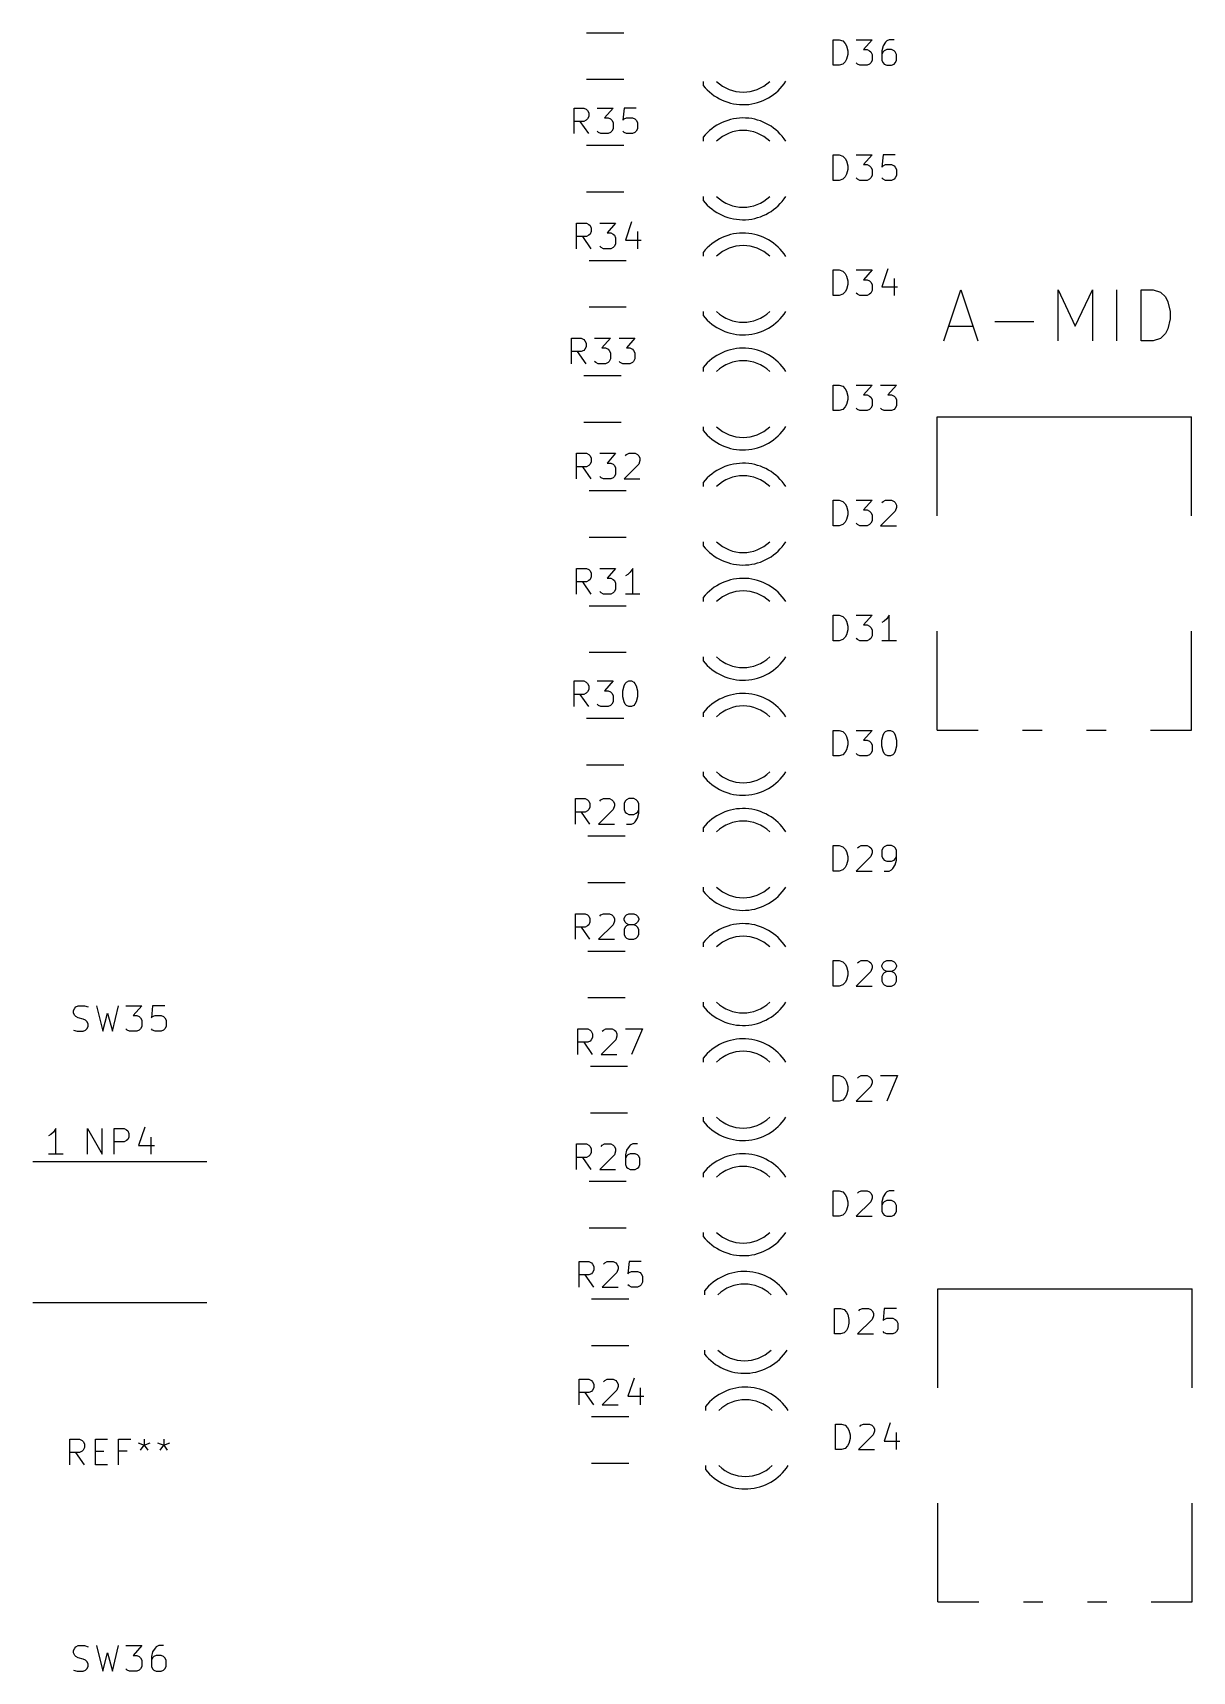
# Model space of a CAD drawing. Extents: x 119 to 479, y -311 to -46.
# Drawn here: x 208.6 to 253.9, y -179.2 to -115.2 of the extents above; entities that cross this region are included whole.
import ezdxf

# ---------------------------------------------------------------- set-up
doc = ezdxf.new("R2010")
doc.units = 0
doc.layers.add('BLACK', color=7, linetype='CONTINUOUS')

msp = doc.modelspace()

# ---------------------------------------------------------------- linework, layer by layer
at = {"layer": 'BLACK', "linetype": 'CONTINUOUS'}
for p, q in [((230.273, -115.19), (231.727, -115.19)), ((239.911, -116.462), (239.911, -115.462)), ((239.911, -115.462), (240.149, -115.462)), ((240.149, -115.462), (240.292, -115.51)), ((240.292, -115.51), (240.387, -115.605)), ((240.387, -115.605), (240.435, -115.7)), ((240.435, -115.7), (240.482, -115.891)), ((240.482, -115.891), (240.482, -116.034)), ((240.815, -115.462), (241.435, -115.462)), ((241.435, -115.462), (241.101, -115.843)), ((241.101, -115.843), (241.244, -115.843)), ((241.244, -115.843), (241.339, -115.891)), ((241.339, -115.891), (241.387, -115.939)), ((241.387, -115.939), (241.435, -116.034)), ((241.863, -115.7), (241.815, -115.891)), ((241.815, -115.891), (241.815, -116.272)), ((241.863, -115.939), (241.815, -116.034)), ((241.958, -115.558), (241.863, -115.7)), ((241.911, -115.891), (241.863, -115.939)), ((242.006, -115.843), (241.911, -115.891)), ((242.006, -115.51), (241.958, -115.558)), ((242.101, -115.462), (242.006, -115.51)), ((242.196, -115.843), (242.006, -115.843)), ((242.292, -115.462), (242.101, -115.462)), ((242.292, -115.891), (242.196, -115.843)), ((242.339, -115.939), (242.292, -115.891)), ((242.387, -116.034), (242.339, -115.939)), ((240.149, -116.462), (239.911, -116.462)), ((240.292, -116.415), (240.149, -116.462)), ((240.387, -116.32), (240.292, -116.415)), ((240.435, -116.224), (240.387, -116.32)), ((240.482, -116.034), (240.435, -116.224)), ((240.863, -116.415), (240.815, -116.367)), ((240.958, -116.462), (240.863, -116.415)), ((241.244, -116.462), (240.958, -116.462)), ((241.339, -116.415), (241.244, -116.462)), ((241.387, -116.367), (241.339, -116.415)), ((241.435, -116.272), (241.387, -116.367)), ((241.435, -116.034), (241.435, -116.272)), ((241.815, -116.272), (241.863, -116.367)), ((241.863, -116.367), (241.911, -116.415)), ((241.911, -116.415), (242.006, -116.462)), ((242.006, -116.462), (242.196, -116.462)), ((242.196, -116.462), (242.292, -116.415)), ((242.292, -116.415), (242.339, -116.367)), ((242.339, -116.367), (242.387, -116.272)), ((242.387, -116.272), (242.387, -116.034)), ((230.273, -117.01), (231.727, -117.01)), ((234.835, -117.09), (234.835, -117.246)), ((229.786, -119.132), (229.786, -118.132)), ((229.786, -118.132), (230.167, -118.132)), ((230.167, -118.132), (230.262, -118.18)), ((230.262, -118.18), (230.31, -118.228)), ((230.31, -118.228), (230.357, -118.323)), ((230.357, -118.466), (230.31, -118.561)), ((230.357, -118.323), (230.357, -118.466)), ((230.69, -118.132), (231.31, -118.132)), ((231.31, -118.132), (230.976, -118.513)), ((231.738, -118.132), (231.69, -118.609)), ((232.214, -118.132), (231.738, -118.132)), ((230.167, -118.656), (229.786, -118.656)), ((230.357, -119.132), (230.024, -118.656)), ((230.262, -118.609), (230.167, -118.656)), ((230.31, -118.561), (230.262, -118.609)), ((230.738, -119.085), (230.69, -119.037)), ((230.833, -119.132), (230.738, -119.085)), ((231.119, -119.132), (230.833, -119.132)), ((230.976, -118.513), (231.119, -118.513)), ((231.119, -118.513), (231.214, -118.561)), ((231.214, -119.085), (231.119, -119.132)), ((231.214, -118.561), (231.262, -118.609)), ((231.262, -119.037), (231.214, -119.085)), ((231.262, -118.609), (231.31, -118.704)), ((231.31, -118.942), (231.262, -119.037)), ((231.31, -118.704), (231.31, -118.942)), ((231.69, -118.609), (231.738, -118.561)), ((231.738, -119.085), (231.69, -119.037)), ((231.738, -118.561), (231.833, -118.513)), ((231.833, -119.132), (231.738, -119.085)), ((231.833, -118.513), (232.071, -118.513)), ((232.071, -119.132), (231.833, -119.132)), ((232.071, -118.513), (232.167, -118.561)), ((232.167, -119.085), (232.071, -119.132)), ((232.167, -118.561), (232.214, -118.609)), ((232.214, -119.037), (232.167, -119.085)), ((232.214, -118.609), (232.262, -118.704)), ((232.262, -118.942), (232.214, -119.037)), ((232.262, -118.704), (232.262, -118.942)), ((230.273, -119.59), (231.727, -119.59)), ((234.835, -119.274), (234.835, -119.43)), ((239.911, -120.962), (239.911, -119.962)), ((239.911, -119.962), (240.149, -119.962)), ((240.149, -119.962), (240.292, -120.01)), ((240.292, -120.01), (240.387, -120.105)), ((240.387, -120.105), (240.435, -120.2)), ((240.435, -120.2), (240.482, -120.391)), ((240.482, -120.391), (240.482, -120.534)), ((240.815, -119.962), (241.435, -119.962)), ((241.435, -119.962), (241.101, -120.343)), ((241.101, -120.343), (241.244, -120.343)), ((241.244, -120.343), (241.339, -120.391)), ((241.339, -120.391), (241.387, -120.439)), ((241.863, -119.962), (241.815, -120.439)), ((241.815, -120.439), (241.863, -120.391)), ((242.339, -119.962), (241.863, -119.962)), ((241.863, -120.391), (241.958, -120.343)), ((241.958, -120.343), (242.196, -120.343)), ((242.196, -120.343), (242.292, -120.391)), ((242.292, -120.391), (242.339, -120.439)), ((240.149, -120.962), (239.911, -120.962)), ((240.292, -120.915), (240.149, -120.962)), ((240.387, -120.82), (240.292, -120.915)), ((240.435, -120.724), (240.387, -120.82)), ((240.482, -120.534), (240.435, -120.724)), ((240.863, -120.915), (240.815, -120.867)), ((240.958, -120.962), (240.863, -120.915)), ((241.244, -120.962), (240.958, -120.962)), ((241.339, -120.915), (241.244, -120.962)), ((241.387, -120.867), (241.339, -120.915)), ((241.387, -120.439), (241.435, -120.534)), ((241.435, -120.772), (241.387, -120.867)), ((241.435, -120.534), (241.435, -120.772)), ((241.863, -120.915), (241.815, -120.867)), ((241.958, -120.962), (241.863, -120.915)), ((242.196, -120.962), (241.958, -120.962)), ((242.292, -120.915), (242.196, -120.962)), ((242.339, -120.867), (242.292, -120.915)), ((242.339, -120.439), (242.387, -120.534)), ((242.387, -120.772), (242.339, -120.867)), ((242.387, -120.534), (242.387, -120.772)), ((230.273, -121.41), (231.727, -121.41)), ((234.835, -121.59), (234.835, -121.746)), ((229.886, -123.632), (229.886, -122.632)), ((229.886, -122.632), (230.267, -122.632)), ((230.267, -122.632), (230.362, -122.68)), ((230.362, -122.68), (230.41, -122.728)), ((230.41, -122.728), (230.457, -122.823)), ((230.457, -122.966), (230.41, -123.061)), ((230.457, -122.823), (230.457, -122.966)), ((230.79, -122.632), (231.41, -122.632)), ((231.41, -122.632), (231.076, -123.013)), ((232.029, -122.585), (231.79, -123.299)), ((232.267, -122.966), (232.267, -123.632)), ((230.267, -123.156), (229.886, -123.156)), ((230.457, -123.632), (230.124, -123.156)), ((230.362, -123.109), (230.267, -123.156)), ((230.41, -123.061), (230.362, -123.109)), ((230.838, -123.585), (230.79, -123.537)), ((230.933, -123.632), (230.838, -123.585)), ((231.076, -123.013), (231.219, -123.013)), ((231.219, -123.013), (231.314, -123.061)), ((231.314, -123.585), (231.219, -123.632)), ((231.314, -123.061), (231.362, -123.109)), ((231.362, -123.537), (231.314, -123.585)), ((231.362, -123.109), (231.41, -123.204)), ((231.41, -123.442), (231.362, -123.537)), ((231.41, -123.204), (231.41, -123.442)), ((231.79, -123.299), (232.41, -123.299)), ((230.373, -124.09), (231.827, -124.09)), ((231.219, -123.632), (230.933, -123.632)), ((234.835, -123.774), (234.835, -123.93)), ((239.911, -125.462), (239.911, -124.462)), ((239.911, -124.462), (240.149, -124.462)), ((240.149, -124.462), (240.292, -124.51)), ((240.292, -124.51), (240.387, -124.605)), ((240.387, -124.605), (240.435, -124.7)), ((240.435, -124.7), (240.482, -124.891)), ((240.482, -124.891), (240.482, -125.034)), ((240.815, -124.462), (241.435, -124.462)), ((241.435, -124.462), (241.101, -124.843)), ((241.101, -124.843), (241.244, -124.843)), ((241.244, -124.843), (241.339, -124.891)), ((241.339, -124.891), (241.387, -124.939)), ((242.054, -124.415), (241.815, -125.129)), ((242.292, -124.796), (242.292, -125.462)), ((240.149, -125.462), (239.911, -125.462)), ((240.292, -125.415), (240.149, -125.462)), ((240.387, -125.32), (240.292, -125.415)), ((240.435, -125.224), (240.387, -125.32)), ((240.482, -125.034), (240.435, -125.224)), ((240.863, -125.415), (240.815, -125.367)), ((240.958, -125.462), (240.863, -125.415)), ((241.244, -125.462), (240.958, -125.462)), ((241.339, -125.415), (241.244, -125.462)), ((241.387, -125.367), (241.339, -125.415)), ((241.387, -124.939), (241.435, -125.034)), ((241.435, -125.272), (241.387, -125.367)), ((241.435, -125.034), (241.435, -125.272)), ((241.815, -125.129), (242.435, -125.129)), ((244.236, -127.235), (244.903, -125.235)), ((244.903, -125.235), (245.57, -127.235)), ((248.712, -127.235), (248.712, -125.235)), ((248.712, -125.235), (249.379, -126.663)), ((249.379, -126.663), (250.046, -125.235)), ((250.046, -125.235), (250.046, -127.235)), ((250.998, -127.235), (250.998, -125.235)), ((251.95, -127.235), (251.95, -125.235)), ((251.95, -125.235), (252.427, -125.235)), ((252.427, -125.235), (252.712, -125.33)), ((252.712, -125.33), (252.903, -125.52)), ((252.903, -125.52), (252.998, -125.711)), ((230.373, -125.91), (231.827, -125.91)), ((234.835, -126.09), (234.835, -126.246)), ((252.998, -125.711), (253.093, -126.092)), ((253.093, -126.092), (253.093, -126.378)), ((244.427, -126.663), (245.379, -126.663)), ((246.236, -126.473), (247.76, -126.473)), ((252.998, -126.759), (252.903, -126.949)), ((253.093, -126.378), (252.998, -126.759)), ((229.686, -128.132), (229.686, -127.132)), ((229.686, -127.132), (230.067, -127.132)), ((230.067, -127.132), (230.162, -127.18)), ((230.162, -127.18), (230.21, -127.228)), ((230.21, -127.228), (230.257, -127.323)), ((230.257, -127.466), (230.21, -127.561)), ((230.257, -127.323), (230.257, -127.466)), ((230.59, -127.132), (231.21, -127.132)), ((231.21, -127.132), (230.876, -127.513)), ((231.543, -127.132), (232.162, -127.132)), ((232.162, -127.132), (231.829, -127.513)), ((252.427, -127.235), (251.95, -127.235)), ((252.712, -127.14), (252.427, -127.235)), ((252.903, -126.949), (252.712, -127.14)), ((230.067, -127.656), (229.686, -127.656)), ((230.257, -128.132), (229.924, -127.656)), ((230.162, -127.609), (230.067, -127.656)), ((230.21, -127.561), (230.162, -127.609)), ((230.638, -128.085), (230.59, -128.037)), ((230.733, -128.132), (230.638, -128.085)), ((230.876, -127.513), (231.019, -127.513)), ((231.019, -127.513), (231.114, -127.561)), ((231.114, -128.085), (231.019, -128.132)), ((231.114, -127.561), (231.162, -127.609)), ((231.162, -128.037), (231.114, -128.085)), ((231.162, -127.609), (231.21, -127.704)), ((231.21, -127.942), (231.162, -128.037)), ((231.21, -127.704), (231.21, -127.942)), ((231.59, -128.085), (231.543, -128.037)), ((231.686, -128.132), (231.59, -128.085)), ((231.829, -127.513), (231.971, -127.513)), ((231.971, -127.513), (232.067, -127.561)), ((232.067, -128.085), (231.971, -128.132)), ((232.067, -127.561), (232.114, -127.609)), ((232.114, -128.037), (232.067, -128.085)), ((232.114, -127.609), (232.162, -127.704)), ((232.162, -127.942), (232.114, -128.037)), ((232.162, -127.704), (232.162, -127.942)), ((230.173, -128.59), (231.627, -128.59)), ((231.019, -128.132), (230.733, -128.132)), ((231.971, -128.132), (231.686, -128.132)), ((234.835, -128.274), (234.835, -128.43)), ((239.911, -129.962), (239.911, -128.962)), ((239.911, -128.962), (240.149, -128.962)), ((240.149, -128.962), (240.292, -129.01)), ((240.292, -129.01), (240.387, -129.105)), ((240.387, -129.105), (240.435, -129.2)), ((240.435, -129.2), (240.482, -129.391)), ((240.482, -129.391), (240.482, -129.534)), ((240.815, -128.962), (241.435, -128.962)), ((241.435, -128.962), (241.101, -129.343)), ((241.101, -129.343), (241.244, -129.343)), ((241.244, -129.343), (241.339, -129.391)), ((241.339, -129.391), (241.387, -129.439)), ((241.768, -128.962), (242.387, -128.962)), ((242.387, -128.962), (242.054, -129.343)), ((242.054, -129.343), (242.196, -129.343)), ((242.196, -129.343), (242.292, -129.391)), ((242.292, -129.391), (242.339, -129.439)), ((240.149, -129.962), (239.911, -129.962)), ((240.292, -129.915), (240.149, -129.962)), ((240.387, -129.82), (240.292, -129.915)), ((240.435, -129.724), (240.387, -129.82)), ((240.482, -129.534), (240.435, -129.724)), ((240.863, -129.915), (240.815, -129.867)), ((240.958, -129.962), (240.863, -129.915)), ((241.244, -129.962), (240.958, -129.962)), ((241.339, -129.915), (241.244, -129.962)), ((241.387, -129.867), (241.339, -129.915)), ((241.387, -129.439), (241.435, -129.534)), ((241.435, -129.772), (241.387, -129.867)), ((241.435, -129.534), (241.435, -129.772)), ((241.815, -129.915), (241.768, -129.867)), ((241.911, -129.962), (241.815, -129.915)), ((242.196, -129.962), (241.911, -129.962)), ((242.292, -129.915), (242.196, -129.962)), ((242.339, -129.867), (242.292, -129.915)), ((242.339, -129.439), (242.387, -129.534)), ((242.387, -129.772), (242.339, -129.867)), ((242.387, -129.534), (242.387, -129.772)), ((230.173, -130.41), (231.627, -130.41)), ((234.835, -130.59), (234.835, -130.746)), ((243.98, -130.21), (253.92, -130.21)), ((243.98, -134.075), (243.98, -130.21)), ((253.92, -134.075), (253.92, -130.21)), ((229.886, -132.632), (229.886, -131.632)), ((229.886, -131.632), (230.267, -131.632)), ((230.267, -131.632), (230.362, -131.68)), ((230.362, -131.68), (230.41, -131.728)), ((230.41, -131.728), (230.457, -131.823)), ((230.457, -131.823), (230.457, -131.966)), ((230.79, -131.632), (231.41, -131.632)), ((231.41, -131.632), (231.076, -132.013)), ((231.79, -131.728), (231.838, -131.68)), ((231.838, -131.68), (231.933, -131.632)), ((231.933, -131.632), (232.171, -131.632)), ((232.171, -131.632), (232.267, -131.68)), ((232.267, -131.68), (232.314, -131.728)), ((232.314, -131.728), (232.362, -131.823)), ((232.362, -131.918), (232.314, -132.061)), ((232.362, -131.823), (232.362, -131.918)), ((230.267, -132.156), (229.886, -132.156)), ((230.457, -132.632), (230.124, -132.156)), ((230.362, -132.109), (230.267, -132.156)), ((230.41, -132.061), (230.362, -132.109)), ((230.457, -131.966), (230.41, -132.061)), ((230.838, -132.585), (230.79, -132.537)), ((230.933, -132.632), (230.838, -132.585)), ((231.076, -132.013), (231.219, -132.013)), ((231.219, -132.013), (231.314, -132.061)), ((231.314, -132.585), (231.219, -132.632)), ((231.314, -132.061), (231.362, -132.109)), ((231.362, -132.537), (231.314, -132.585)), ((231.362, -132.109), (231.41, -132.204)), ((231.41, -132.442), (231.362, -132.537)), ((231.41, -132.204), (231.41, -132.442)), ((232.314, -132.061), (231.743, -132.632)), ((230.373, -133.09), (231.827, -133.09)), ((231.219, -132.632), (230.933, -132.632)), ((231.743, -132.632), (232.362, -132.632)), ((234.835, -132.774), (234.835, -132.93)), ((239.911, -134.462), (239.911, -133.462)), ((239.911, -133.462), (240.149, -133.462)), ((240.149, -133.462), (240.292, -133.51)), ((240.292, -133.51), (240.387, -133.605)), ((240.387, -133.605), (240.435, -133.7)), ((240.435, -133.7), (240.482, -133.891)), ((240.815, -133.462), (241.435, -133.462)), ((241.435, -133.462), (241.101, -133.843)), ((241.101, -133.843), (241.244, -133.843)), ((241.244, -133.843), (241.339, -133.891)), ((241.815, -133.558), (241.863, -133.51)), ((241.863, -133.51), (241.958, -133.462)), ((241.958, -133.462), (242.196, -133.462)), ((242.196, -133.462), (242.292, -133.51)), ((242.292, -133.51), (242.339, -133.558)), ((242.339, -133.558), (242.387, -133.653)), ((242.387, -133.748), (242.339, -133.891)), ((242.387, -133.653), (242.387, -133.748)), ((240.149, -134.462), (239.911, -134.462)), ((240.292, -134.415), (240.149, -134.462)), ((240.387, -134.32), (240.292, -134.415)), ((240.435, -134.224), (240.387, -134.32)), ((240.482, -134.034), (240.435, -134.224)), ((240.482, -133.891), (240.482, -134.034)), ((240.863, -134.415), (240.815, -134.367)), ((240.958, -134.462), (240.863, -134.415)), ((241.244, -134.462), (240.958, -134.462)), ((241.339, -134.415), (241.244, -134.462)), ((241.339, -133.891), (241.387, -133.939)), ((241.387, -134.367), (241.339, -134.415)), ((241.387, -133.939), (241.435, -134.034)), ((241.435, -134.272), (241.387, -134.367)), ((241.435, -134.034), (241.435, -134.272)), ((242.339, -133.891), (241.768, -134.462)), ((241.768, -134.462), (242.387, -134.462)), ((230.373, -134.91), (231.827, -134.91)), ((234.835, -135.09), (234.835, -135.246)), ((229.886, -137.132), (229.886, -136.132)), ((229.886, -136.132), (230.267, -136.132)), ((230.267, -136.132), (230.362, -136.18)), ((230.362, -136.18), (230.41, -136.228)), ((230.41, -136.228), (230.457, -136.323)), ((230.457, -136.323), (230.457, -136.466)), ((230.79, -136.132), (231.41, -136.132)), ((231.41, -136.132), (231.076, -136.513)), ((231.886, -136.37), (231.79, -136.418)), ((231.981, -136.275), (231.886, -136.37)), ((232.076, -136.132), (231.981, -136.275)), ((232.076, -137.132), (232.076, -136.132)), ((230.267, -136.656), (229.886, -136.656)), ((230.457, -137.132), (230.124, -136.656)), ((230.362, -136.609), (230.267, -136.656)), ((230.41, -136.561), (230.362, -136.609)), ((230.457, -136.466), (230.41, -136.561)), ((230.838, -137.085), (230.79, -137.037)), ((231.076, -136.513), (231.219, -136.513)), ((231.219, -136.513), (231.314, -136.561)), ((231.314, -136.561), (231.362, -136.609)), ((231.362, -137.037), (231.314, -137.085)), ((231.362, -136.609), (231.41, -136.704)), ((231.41, -136.942), (231.362, -137.037)), ((231.41, -136.704), (231.41, -136.942)), ((230.373, -137.59), (231.827, -137.59)), ((230.933, -137.132), (230.838, -137.085)), ((231.219, -137.132), (230.933, -137.132)), ((231.314, -137.085), (231.219, -137.132)), ((232.362, -137.132), (231.79, -137.132)), ((234.835, -137.274), (234.835, -137.43)), ((239.911, -138.962), (239.911, -137.962)), ((239.911, -137.962), (240.149, -137.962)), ((240.149, -137.962), (240.292, -138.01)), ((240.292, -138.01), (240.387, -138.105)), ((240.387, -138.105), (240.435, -138.2)), ((240.435, -138.2), (240.482, -138.391)), ((240.815, -137.962), (241.435, -137.962)), ((241.435, -137.962), (241.101, -138.343)), ((241.101, -138.343), (241.244, -138.343)), ((241.244, -138.343), (241.339, -138.391)), ((241.911, -138.2), (241.815, -138.248)), ((242.006, -138.105), (241.911, -138.2)), ((242.101, -137.962), (242.006, -138.105)), ((242.101, -138.962), (242.101, -137.962)), ((240.149, -138.962), (239.911, -138.962)), ((240.292, -138.915), (240.149, -138.962)), ((240.387, -138.82), (240.292, -138.915)), ((240.435, -138.724), (240.387, -138.82)), ((240.482, -138.534), (240.435, -138.724)), ((240.482, -138.391), (240.482, -138.534)), ((240.863, -138.915), (240.815, -138.867)), ((240.958, -138.962), (240.863, -138.915)), ((241.244, -138.962), (240.958, -138.962)), ((241.339, -138.915), (241.244, -138.962)), ((241.339, -138.391), (241.387, -138.439)), ((241.387, -138.867), (241.339, -138.915)), ((241.387, -138.439), (241.435, -138.534)), ((241.435, -138.772), (241.387, -138.867)), ((241.435, -138.534), (241.435, -138.772)), ((242.387, -138.962), (241.815, -138.962)), ((243.98, -142.45), (243.98, -138.585)), ((253.92, -142.45), (253.92, -138.585)), ((230.373, -139.41), (231.827, -139.41)), ((234.835, -139.59), (234.835, -139.746)), ((229.786, -141.532), (229.786, -140.532)), ((229.786, -140.532), (230.167, -140.532)), ((230.167, -140.532), (230.262, -140.58)), ((230.262, -140.58), (230.31, -140.628)), ((230.31, -140.628), (230.357, -140.723)), ((230.357, -140.866), (230.31, -140.961)), ((230.357, -140.723), (230.357, -140.866)), ((230.69, -140.532), (231.31, -140.532)), ((231.31, -140.532), (230.976, -140.913)), ((230.976, -140.913), (231.119, -140.913)), ((231.119, -140.913), (231.214, -140.961)), ((231.69, -140.913), (231.738, -140.723)), ((231.69, -141.151), (231.69, -140.913)), ((231.738, -140.723), (231.786, -140.628)), ((231.786, -140.628), (231.833, -140.58)), ((231.833, -140.58), (231.929, -140.532)), ((231.929, -140.532), (232.024, -140.532)), ((232.024, -140.532), (232.119, -140.58)), ((232.119, -140.58), (232.167, -140.628)), ((232.167, -140.628), (232.214, -140.723)), ((232.214, -140.723), (232.262, -140.913)), ((232.262, -140.913), (232.262, -141.151)), ((230.167, -141.056), (229.786, -141.056)), ((230.357, -141.532), (230.024, -141.056)), ((230.262, -141.009), (230.167, -141.056)), ((230.31, -140.961), (230.262, -141.009)), ((230.738, -141.485), (230.69, -141.437)), ((230.833, -141.532), (230.738, -141.485)), ((231.119, -141.532), (230.833, -141.532)), ((231.214, -141.485), (231.119, -141.532)), ((231.214, -140.961), (231.262, -141.009)), ((231.262, -141.437), (231.214, -141.485)), ((231.262, -141.009), (231.31, -141.104)), ((231.31, -141.342), (231.262, -141.437)), ((231.31, -141.104), (231.31, -141.342)), ((231.738, -141.342), (231.69, -141.151)), ((231.786, -141.437), (231.738, -141.342)), ((231.833, -141.485), (231.786, -141.437)), ((231.929, -141.532), (231.833, -141.485)), ((232.024, -141.532), (231.929, -141.532)), ((232.119, -141.485), (232.024, -141.532)), ((232.167, -141.437), (232.119, -141.485)), ((232.214, -141.342), (232.167, -141.437)), ((232.262, -141.151), (232.214, -141.342)), ((230.273, -141.99), (231.727, -141.99)), ((234.835, -141.774), (234.835, -141.93)), ((239.911, -143.462), (239.911, -142.462)), ((239.911, -142.462), (240.149, -142.462)), ((240.149, -142.462), (240.292, -142.51)), ((240.292, -142.51), (240.387, -142.605)), ((240.387, -142.605), (240.435, -142.7)), ((240.435, -142.7), (240.482, -142.891)), ((240.815, -142.462), (241.435, -142.462)), ((241.435, -142.462), (241.101, -142.843)), ((241.101, -142.843), (241.244, -142.843)), ((241.244, -142.843), (241.339, -142.891)), ((241.815, -142.843), (241.863, -142.653)), ((241.815, -143.081), (241.815, -142.843)), ((241.863, -142.653), (241.911, -142.558)), ((241.911, -142.558), (241.958, -142.51)), ((241.958, -142.51), (242.054, -142.462)), ((242.054, -142.462), (242.149, -142.462)), ((242.149, -142.462), (242.244, -142.51)), ((242.244, -142.51), (242.292, -142.558)), ((242.292, -142.558), (242.339, -142.653)), ((242.339, -142.653), (242.387, -142.843)), ((242.387, -142.843), (242.387, -143.081)), ((243.98, -142.45), (245.579, -142.45)), ((247.321, -142.45), (248.08, -142.45)), ((249.821, -142.45), (250.58, -142.45)), ((252.32, -142.45), (253.92, -142.45)), ((240.149, -143.462), (239.911, -143.462)), ((240.292, -143.415), (240.149, -143.462)), ((240.387, -143.32), (240.292, -143.415)), ((240.435, -143.224), (240.387, -143.32)), ((240.482, -143.034), (240.435, -143.224)), ((240.482, -142.891), (240.482, -143.034)), ((240.863, -143.415), (240.815, -143.367)), ((240.958, -143.462), (240.863, -143.415)), ((241.244, -143.462), (240.958, -143.462)), ((241.339, -143.415), (241.244, -143.462)), ((241.339, -142.891), (241.387, -142.939)), ((241.387, -143.367), (241.339, -143.415)), ((241.387, -142.939), (241.435, -143.034)), ((241.435, -143.272), (241.387, -143.367)), ((241.435, -143.034), (241.435, -143.272)), ((241.863, -143.272), (241.815, -143.081)), ((241.911, -143.367), (241.863, -143.272)), ((241.958, -143.415), (241.911, -143.367)), ((242.054, -143.462), (241.958, -143.415)), ((242.149, -143.462), (242.054, -143.462)), ((242.244, -143.415), (242.149, -143.462)), ((242.292, -143.367), (242.244, -143.415)), ((242.339, -143.272), (242.292, -143.367)), ((242.387, -143.081), (242.339, -143.272)), ((230.273, -143.81), (231.727, -143.81)), ((234.835, -144.09), (234.835, -144.246)), ((229.836, -146.132), (229.836, -145.132)), ((229.836, -145.132), (230.217, -145.132)), ((230.217, -145.132), (230.312, -145.18)), ((230.312, -145.18), (230.36, -145.228)), ((230.36, -145.228), (230.407, -145.323)), ((230.407, -145.323), (230.407, -145.466)), ((230.788, -145.228), (230.836, -145.18)), ((230.836, -145.18), (230.931, -145.132)), ((230.931, -145.132), (231.169, -145.132)), ((231.169, -145.132), (231.264, -145.18)), ((231.264, -145.18), (231.312, -145.228)), ((231.312, -145.228), (231.36, -145.323)), ((231.36, -145.323), (231.36, -145.418)), ((231.788, -145.228), (231.74, -145.323)), ((231.74, -145.323), (231.74, -145.561)), ((231.836, -145.18), (231.788, -145.228)), ((231.931, -145.132), (231.836, -145.18)), ((232.121, -145.132), (231.931, -145.132)), ((232.217, -145.18), (232.121, -145.132)), ((232.264, -145.228), (232.217, -145.18)), ((232.312, -145.323), (232.264, -145.228)), ((232.312, -145.704), (232.312, -145.323)), ((230.217, -145.656), (229.836, -145.656)), ((230.407, -146.132), (230.074, -145.656)), ((230.312, -145.609), (230.217, -145.656)), ((230.36, -145.561), (230.312, -145.609)), ((230.407, -145.466), (230.36, -145.561)), ((231.312, -145.561), (230.74, -146.132)), ((231.36, -145.418), (231.312, -145.561)), ((231.74, -145.561), (231.788, -145.656)), ((231.788, -145.656), (231.836, -145.704)), ((231.836, -145.704), (231.931, -145.751)), ((231.931, -145.751), (232.121, -145.751)), ((232.121, -145.751), (232.217, -145.704)), ((232.121, -146.085), (232.169, -146.037)), ((232.169, -146.037), (232.264, -145.894)), ((232.217, -145.704), (232.264, -145.656)), ((232.264, -145.656), (232.312, -145.561)), ((232.264, -145.894), (232.312, -145.704)), ((230.323, -146.59), (231.777, -146.59)), ((230.74, -146.132), (231.36, -146.132)), ((231.836, -146.132), (232.026, -146.132)), ((232.026, -146.132), (232.121, -146.085)), ((234.835, -146.274), (234.835, -146.43)), ((239.911, -147.962), (239.911, -146.962)), ((239.911, -146.962), (240.149, -146.962)), ((240.149, -146.962), (240.292, -147.01)), ((240.292, -147.01), (240.387, -147.105)), ((240.387, -147.105), (240.435, -147.2)), ((240.435, -147.2), (240.482, -147.391)), ((240.863, -147.058), (240.911, -147.01)), ((240.911, -147.01), (241.006, -146.962)), ((241.006, -146.962), (241.244, -146.962)), ((241.244, -146.962), (241.339, -147.01)), ((241.339, -147.01), (241.387, -147.058)), ((241.387, -147.058), (241.435, -147.153)), ((241.435, -147.248), (241.387, -147.391)), ((241.435, -147.153), (241.435, -147.248)), ((241.863, -147.058), (241.815, -147.153)), ((241.815, -147.153), (241.815, -147.391)), ((241.911, -147.01), (241.863, -147.058)), ((242.006, -146.962), (241.911, -147.01)), ((242.196, -146.962), (242.006, -146.962)), ((242.292, -147.01), (242.196, -146.962)), ((242.339, -147.058), (242.292, -147.01)), ((242.387, -147.153), (242.339, -147.058)), ((242.387, -147.534), (242.387, -147.153)), ((240.149, -147.962), (239.911, -147.962)), ((240.292, -147.915), (240.149, -147.962)), ((240.387, -147.82), (240.292, -147.915)), ((240.435, -147.724), (240.387, -147.82)), ((240.482, -147.534), (240.435, -147.724)), ((240.482, -147.391), (240.482, -147.534)), ((241.387, -147.391), (240.815, -147.962)), ((240.815, -147.962), (241.435, -147.962)), ((241.815, -147.391), (241.863, -147.486)), ((241.863, -147.486), (241.911, -147.534)), ((241.911, -147.534), (242.006, -147.581)), ((241.911, -147.962), (242.101, -147.962)), ((242.006, -147.581), (242.196, -147.581)), ((242.101, -147.962), (242.196, -147.915)), ((242.196, -147.581), (242.292, -147.534)), ((242.196, -147.915), (242.244, -147.867)), ((242.244, -147.867), (242.339, -147.724)), ((242.292, -147.534), (242.339, -147.486)), ((242.339, -147.486), (242.387, -147.391)), ((242.339, -147.724), (242.387, -147.534)), ((230.323, -148.41), (231.777, -148.41)), ((234.835, -148.59), (234.835, -148.746)), ((229.836, -150.632), (229.836, -149.632)), ((229.836, -149.632), (230.217, -149.632)), ((230.217, -149.632), (230.312, -149.68)), ((230.312, -149.68), (230.36, -149.728)), ((230.36, -149.728), (230.407, -149.823)), ((230.407, -149.823), (230.407, -149.966)), ((230.788, -149.728), (230.836, -149.68)), ((230.836, -149.68), (230.931, -149.632)), ((230.931, -149.632), (231.169, -149.632)), ((231.169, -149.632), (231.264, -149.68)), ((231.264, -149.68), (231.312, -149.728)), ((231.312, -149.728), (231.36, -149.823)), ((231.36, -149.823), (231.36, -149.918)), ((231.74, -149.823), (231.788, -149.728)), ((231.74, -149.87), (231.74, -149.823)), ((231.788, -149.966), (231.74, -149.87)), ((231.788, -149.728), (231.836, -149.68)), ((231.836, -149.68), (231.931, -149.632)), ((231.931, -149.632), (232.121, -149.632)), ((232.121, -149.632), (232.217, -149.68)), ((232.217, -149.68), (232.264, -149.728)), ((232.264, -149.728), (232.312, -149.823)), ((232.312, -149.87), (232.264, -149.966)), ((232.312, -149.823), (232.312, -149.87)), ((230.217, -150.156), (229.836, -150.156)), ((230.407, -150.632), (230.074, -150.156)), ((230.312, -150.109), (230.217, -150.156)), ((230.36, -150.061), (230.312, -150.109)), ((230.407, -149.966), (230.36, -150.061)), ((231.312, -150.061), (230.74, -150.632)), ((231.36, -149.918), (231.312, -150.061)), ((231.788, -150.156), (231.74, -150.251)), ((231.74, -150.251), (231.74, -150.442)), ((231.74, -150.442), (231.788, -150.537)), ((231.836, -150.013), (231.788, -149.966)), ((231.836, -150.109), (231.788, -150.156)), ((231.931, -150.061), (231.836, -150.013)), ((231.931, -150.061), (231.836, -150.109)), ((232.121, -150.061), (231.931, -150.061)), ((232.217, -150.013), (232.121, -150.061)), ((232.217, -150.109), (232.121, -150.061)), ((232.264, -149.966), (232.217, -150.013)), ((232.264, -150.156), (232.217, -150.109)), ((232.312, -150.251), (232.264, -150.156)), ((232.264, -150.537), (232.312, -150.442)), ((232.312, -150.442), (232.312, -150.251)), ((230.323, -151.09), (231.777, -151.09)), ((230.74, -150.632), (231.36, -150.632)), ((231.788, -150.537), (231.836, -150.585)), ((231.836, -150.585), (231.931, -150.632)), ((231.931, -150.632), (232.121, -150.632)), ((232.121, -150.632), (232.217, -150.585)), ((232.217, -150.585), (232.264, -150.537)), ((234.835, -150.774), (234.835, -150.93)), ((239.911, -152.462), (239.911, -151.462)), ((239.911, -151.462), (240.149, -151.462)), ((240.149, -151.462), (240.292, -151.51)), ((240.292, -151.51), (240.387, -151.605)), ((240.387, -151.605), (240.435, -151.7)), ((240.435, -151.7), (240.482, -151.891)), ((240.863, -151.558), (240.911, -151.51)), ((240.911, -151.51), (241.006, -151.462)), ((241.006, -151.462), (241.244, -151.462)), ((241.244, -151.462), (241.339, -151.51)), ((241.339, -151.51), (241.387, -151.558)), ((241.387, -151.558), (241.435, -151.653)), ((241.435, -151.748), (241.387, -151.891)), ((241.435, -151.653), (241.435, -151.748)), ((241.815, -151.653), (241.863, -151.558)), ((241.815, -151.7), (241.815, -151.653)), ((241.863, -151.796), (241.815, -151.7)), ((241.863, -151.558), (241.911, -151.51)), ((241.911, -151.843), (241.863, -151.796)), ((241.911, -151.51), (242.006, -151.462)), ((242.006, -151.462), (242.196, -151.462)), ((242.196, -151.462), (242.292, -151.51)), ((242.292, -151.51), (242.339, -151.558)), ((242.339, -151.796), (242.292, -151.843)), ((242.339, -151.558), (242.387, -151.653)), ((242.387, -151.7), (242.339, -151.796)), ((242.387, -151.653), (242.387, -151.7)), ((240.292, -152.415), (240.149, -152.462)), ((240.387, -152.32), (240.292, -152.415)), ((240.435, -152.224), (240.387, -152.32)), ((240.482, -152.034), (240.435, -152.224)), ((240.482, -151.891), (240.482, -152.034)), ((241.387, -151.891), (240.815, -152.462)), ((241.863, -151.986), (241.815, -152.081)), ((241.815, -152.081), (241.815, -152.272)), ((241.815, -152.272), (241.863, -152.367)), ((241.911, -151.939), (241.863, -151.986)), ((241.863, -152.367), (241.911, -152.415)), ((242.006, -151.891), (241.911, -151.843)), ((242.006, -151.891), (241.911, -151.939)), ((241.911, -152.415), (242.006, -152.462)), ((242.196, -151.891), (242.006, -151.891)), ((242.292, -151.843), (242.196, -151.891)), ((242.292, -151.939), (242.196, -151.891)), ((242.196, -152.462), (242.292, -152.415)), ((242.339, -151.986), (242.292, -151.939)), ((242.292, -152.415), (242.339, -152.367)), ((242.387, -152.081), (242.339, -151.986)), ((242.339, -152.367), (242.387, -152.272)), ((242.387, -152.272), (242.387, -152.081)), ((230.323, -152.91), (231.777, -152.91)), ((234.835, -153.09), (234.835, -153.246)), ((240.149, -152.462), (239.911, -152.462)), ((240.815, -152.462), (241.435, -152.462)), ((242.006, -152.462), (242.196, -152.462)), ((210.215, -153.418), (210.263, -153.323)), ((210.215, -153.513), (210.215, -153.418)), ((210.263, -153.608), (210.215, -153.513)), ((210.263, -153.323), (210.311, -153.275)), ((210.311, -153.656), (210.263, -153.608)), ((210.311, -153.275), (210.406, -153.227)), ((210.406, -153.703), (210.311, -153.656)), ((210.406, -153.227), (210.644, -153.227)), ((210.596, -153.751), (210.406, -153.703)), ((210.644, -153.227), (210.787, -153.275)), ((211.12, -153.227), (211.358, -154.227)), ((211.358, -154.227), (211.549, -153.513)), ((211.549, -153.513), (211.739, -154.227)), ((211.739, -154.227), (211.977, -153.227)), ((212.263, -153.227), (212.882, -153.227)), ((212.882, -153.227), (212.549, -153.608)), ((212.549, -153.608), (212.692, -153.608)), ((212.692, -153.608), (212.787, -153.656)), ((212.787, -153.656), (212.835, -153.703)), ((212.835, -153.703), (212.882, -153.799)), ((213.311, -153.227), (213.263, -153.703)), ((213.263, -153.703), (213.311, -153.656)), ((213.787, -153.227), (213.311, -153.227)), ((213.311, -153.656), (213.406, -153.608)), ((213.406, -153.608), (213.644, -153.608)), ((213.644, -153.608), (213.739, -153.656)), ((213.739, -153.656), (213.787, -153.703)), ((213.787, -153.703), (213.835, -153.799)), ((210.215, -154.18), (210.358, -154.227)), ((210.358, -154.227), (210.596, -154.227)), ((210.692, -153.799), (210.596, -153.751)), ((210.596, -154.227), (210.692, -154.18)), ((210.739, -153.846), (210.692, -153.799)), ((210.692, -154.18), (210.739, -154.132)), ((210.787, -153.942), (210.739, -153.846)), ((210.739, -154.132), (210.787, -154.037)), ((210.787, -154.037), (210.787, -153.942)), ((212.311, -154.18), (212.263, -154.132)), ((212.406, -154.227), (212.311, -154.18)), ((212.692, -154.227), (212.406, -154.227)), ((212.787, -154.18), (212.692, -154.227)), ((212.835, -154.132), (212.787, -154.18)), ((212.882, -154.037), (212.835, -154.132)), ((212.882, -153.799), (212.882, -154.037)), ((213.311, -154.18), (213.263, -154.132)), ((213.406, -154.227), (213.311, -154.18)), ((213.644, -154.227), (213.406, -154.227)), ((213.739, -154.18), (213.644, -154.227)), ((213.787, -154.132), (213.739, -154.18)), ((213.835, -154.037), (213.787, -154.132)), ((213.835, -153.799), (213.835, -154.037)), ((229.936, -155.132), (229.936, -154.132)), ((229.936, -154.132), (230.317, -154.132)), ((230.317, -154.132), (230.412, -154.18)), ((230.412, -154.18), (230.46, -154.228)), ((230.46, -154.228), (230.507, -154.323)), ((230.507, -154.323), (230.507, -154.466)), ((230.888, -154.228), (230.936, -154.18)), ((230.936, -154.18), (231.031, -154.132)), ((231.031, -154.132), (231.269, -154.132)), ((231.269, -154.132), (231.364, -154.18)), ((231.364, -154.18), (231.412, -154.228)), ((231.412, -154.228), (231.46, -154.323)), ((231.46, -154.323), (231.46, -154.418)), ((231.793, -154.132), (232.46, -154.132)), ((232.46, -154.132), (232.031, -155.132)), ((230.317, -154.656), (229.936, -154.656)), ((230.507, -155.132), (230.174, -154.656)), ((230.412, -154.609), (230.317, -154.656)), ((230.46, -154.561), (230.412, -154.609)), ((230.507, -154.466), (230.46, -154.561)), ((231.412, -154.561), (230.84, -155.132)), ((231.46, -154.418), (231.412, -154.561)), ((230.423, -155.59), (231.877, -155.59)), ((230.84, -155.132), (231.46, -155.132)), ((234.835, -155.274), (234.835, -155.43)), ((239.911, -156.962), (239.911, -155.962)), ((239.911, -155.962), (240.149, -155.962)), ((240.149, -155.962), (240.292, -156.01)), ((240.292, -156.01), (240.387, -156.105)), ((240.387, -156.105), (240.435, -156.2)), ((240.435, -156.2), (240.482, -156.391)), ((240.863, -156.058), (240.911, -156.01)), ((240.911, -156.01), (241.006, -155.962)), ((241.006, -155.962), (241.244, -155.962)), ((241.244, -155.962), (241.339, -156.01)), ((241.339, -156.01), (241.387, -156.058)), ((241.387, -156.058), (241.435, -156.153)), ((241.435, -156.248), (241.387, -156.391)), ((241.435, -156.153), (241.435, -156.248)), ((241.768, -155.962), (242.435, -155.962)), ((242.435, -155.962), (242.006, -156.962)), ((240.292, -156.915), (240.149, -156.962)), ((240.387, -156.82), (240.292, -156.915)), ((240.435, -156.724), (240.387, -156.82)), ((240.482, -156.534), (240.435, -156.724)), ((240.482, -156.391), (240.482, -156.534)), ((241.387, -156.391), (240.815, -156.962)), ((230.423, -157.41), (231.877, -157.41)), ((240.149, -156.962), (239.911, -156.962)), ((240.815, -156.962), (241.435, -156.962)), ((209.43, -158.17), (209.335, -158.265)), ((209.525, -158.027), (209.43, -158.17)), ((209.525, -159.027), (209.525, -158.027)), ((210.763, -159.027), (210.763, -158.027)), ((210.763, -158.027), (211.335, -159.027)), ((211.335, -159.027), (211.335, -158.027)), ((211.811, -159.027), (211.811, -158.027)), ((211.811, -158.027), (212.192, -158.027)), ((212.192, -158.027), (212.287, -158.075)), ((212.287, -158.075), (212.335, -158.123)), ((212.335, -158.123), (212.382, -158.218)), ((212.382, -158.218), (212.382, -158.361)), ((213.001, -157.98), (212.763, -158.694)), ((234.835, -157.59), (234.835, -157.746)), ((209.335, -158.265), (209.239, -158.313)), ((212.192, -158.551), (211.811, -158.551)), ((212.287, -158.503), (212.192, -158.551)), ((212.335, -158.456), (212.287, -158.503)), ((212.382, -158.361), (212.335, -158.456)), ((212.763, -158.694), (213.382, -158.694)), ((213.239, -158.361), (213.239, -159.027)), ((229.886, -159.632), (229.886, -158.632)), ((229.886, -158.632), (230.267, -158.632)), ((230.267, -158.632), (230.362, -158.68)), ((230.362, -158.68), (230.41, -158.728)), ((230.41, -158.728), (230.457, -158.823)), ((230.457, -158.823), (230.457, -158.966)), ((230.838, -158.728), (230.886, -158.68)), ((230.886, -158.68), (230.981, -158.632)), ((230.981, -158.632), (231.219, -158.632)), ((231.219, -158.632), (231.314, -158.68)), ((231.314, -158.68), (231.362, -158.728)), ((231.362, -158.728), (231.41, -158.823)), ((231.41, -158.823), (231.41, -158.918)), ((231.933, -158.728), (231.838, -158.87)), ((231.981, -158.68), (231.933, -158.728)), ((232.076, -158.632), (231.981, -158.68)), ((232.267, -158.632), (232.076, -158.632)), ((208.625, -159.325), (215.425, -159.325)), ((209.811, -159.027), (209.239, -159.027)), ((230.267, -159.156), (229.886, -159.156)), ((230.457, -159.632), (230.124, -159.156)), ((230.362, -159.109), (230.267, -159.156)), ((230.41, -159.061), (230.362, -159.109)), ((230.457, -158.966), (230.41, -159.061)), ((231.362, -159.061), (230.79, -159.632)), ((231.41, -158.918), (231.362, -159.061)), ((231.838, -158.87), (231.79, -159.061)), ((231.79, -159.061), (231.79, -159.442)), ((231.838, -159.109), (231.79, -159.204)), ((231.79, -159.442), (231.838, -159.537)), ((231.886, -159.061), (231.838, -159.109)), ((231.981, -159.013), (231.886, -159.061)), ((232.171, -159.013), (231.981, -159.013)), ((232.267, -159.061), (232.171, -159.013)), ((232.314, -159.109), (232.267, -159.061)), ((232.362, -159.204), (232.314, -159.109)), ((232.314, -159.537), (232.362, -159.442)), ((232.362, -159.442), (232.362, -159.204)), ((230.373, -160.09), (231.827, -160.09)), ((230.79, -159.632), (231.41, -159.632)), ((231.838, -159.537), (231.886, -159.585)), ((231.886, -159.585), (231.981, -159.632)), ((231.981, -159.632), (232.171, -159.632)), ((232.171, -159.632), (232.267, -159.585)), ((232.267, -159.585), (232.314, -159.537)), ((234.835, -159.774), (234.835, -159.93)), ((239.911, -161.462), (239.911, -160.462)), ((239.911, -160.462), (240.149, -160.462)), ((240.149, -160.462), (240.292, -160.51)), ((240.292, -160.51), (240.387, -160.605)), ((240.387, -160.605), (240.435, -160.7)), ((240.435, -160.7), (240.482, -160.891)), ((240.863, -160.558), (240.911, -160.51)), ((240.911, -160.51), (241.006, -160.462)), ((241.006, -160.462), (241.244, -160.462)), ((241.244, -160.462), (241.339, -160.51)), ((241.339, -160.51), (241.387, -160.558)), ((241.387, -160.558), (241.435, -160.653)), ((241.435, -160.748), (241.387, -160.891)), ((241.435, -160.653), (241.435, -160.748)), ((241.863, -160.7), (241.815, -160.891)), ((241.958, -160.558), (241.863, -160.7)), ((242.006, -160.51), (241.958, -160.558)), ((242.101, -160.462), (242.006, -160.51)), ((242.292, -160.462), (242.101, -160.462)), ((240.292, -161.415), (240.149, -161.462)), ((240.387, -161.32), (240.292, -161.415)), ((240.435, -161.224), (240.387, -161.32)), ((240.482, -161.034), (240.435, -161.224)), ((240.482, -160.891), (240.482, -161.034)), ((241.387, -160.891), (240.815, -161.462)), ((241.815, -160.891), (241.815, -161.272)), ((241.863, -160.939), (241.815, -161.034)), ((241.815, -161.272), (241.863, -161.367)), ((241.911, -160.891), (241.863, -160.939)), ((241.863, -161.367), (241.911, -161.415)), ((242.006, -160.843), (241.911, -160.891)), ((241.911, -161.415), (242.006, -161.462)), ((242.196, -160.843), (242.006, -160.843)), ((242.292, -160.891), (242.196, -160.843)), ((242.196, -161.462), (242.292, -161.415)), ((242.339, -160.939), (242.292, -160.891)), ((242.292, -161.415), (242.339, -161.367)), ((242.387, -161.034), (242.339, -160.939)), ((242.339, -161.367), (242.387, -161.272)), ((242.387, -161.272), (242.387, -161.034)), ((230.373, -161.91), (231.827, -161.91)), ((240.149, -161.462), (239.911, -161.462)), ((240.815, -161.462), (241.435, -161.462)), ((242.006, -161.462), (242.196, -161.462)), ((234.835, -162.09), (234.835, -162.246)), ((229.986, -164.232), (229.986, -163.232)), ((229.986, -163.232), (230.367, -163.232)), ((230.367, -163.232), (230.462, -163.28)), ((230.462, -163.28), (230.51, -163.328)), ((230.51, -163.328), (230.557, -163.423)), ((230.938, -163.328), (230.986, -163.28)), ((230.986, -163.28), (231.081, -163.232)), ((231.081, -163.232), (231.319, -163.232)), ((231.319, -163.232), (231.414, -163.28)), ((231.414, -163.28), (231.462, -163.328)), ((231.462, -163.328), (231.51, -163.423)), ((231.938, -163.232), (231.89, -163.709)), ((232.414, -163.232), (231.938, -163.232)), ((230.367, -163.756), (229.986, -163.756)), ((230.557, -164.232), (230.224, -163.756)), ((230.462, -163.709), (230.367, -163.756)), ((230.51, -163.661), (230.462, -163.709)), ((230.557, -163.566), (230.51, -163.661)), ((230.557, -163.423), (230.557, -163.566)), ((231.462, -163.661), (230.89, -164.232)), ((231.51, -163.518), (231.462, -163.661)), ((231.51, -163.423), (231.51, -163.518)), ((231.89, -163.709), (231.938, -163.661)), ((231.938, -163.661), (232.033, -163.613)), ((232.033, -163.613), (232.271, -163.613)), ((232.271, -163.613), (232.367, -163.661)), ((232.367, -163.661), (232.414, -163.709)), ((232.414, -163.709), (232.462, -163.804)), ((232.462, -163.804), (232.462, -164.042)), ((230.89, -164.232), (231.51, -164.232)), ((231.938, -164.185), (231.89, -164.137)), ((232.033, -164.232), (231.938, -164.185)), ((232.271, -164.232), (232.033, -164.232)), ((232.367, -164.185), (232.271, -164.232)), ((232.414, -164.137), (232.367, -164.185)), ((232.462, -164.042), (232.414, -164.137)), ((234.885, -164.374), (234.885, -164.53)), ((244.01, -168.165), (244.01, -164.3)), ((244.01, -164.3), (253.95, -164.3)), ((253.95, -168.165), (253.95, -164.3)), ((208.625, -164.825), (215.425, -164.825)), ((230.473, -164.69), (231.927, -164.69)), ((239.961, -166.062), (239.961, -165.062)), ((239.961, -165.062), (240.199, -165.062)), ((240.199, -165.062), (240.342, -165.11)), ((240.342, -165.11), (240.437, -165.205)), ((240.437, -165.205), (240.485, -165.3)), ((240.913, -165.158), (240.961, -165.11)), ((240.961, -165.11), (241.056, -165.062)), ((241.056, -165.062), (241.294, -165.062)), ((241.294, -165.062), (241.389, -165.11)), ((241.389, -165.11), (241.437, -165.158)), ((241.437, -165.158), (241.485, -165.253)), ((241.485, -165.253), (241.485, -165.348)), ((241.913, -165.062), (241.865, -165.539)), ((242.389, -165.062), (241.913, -165.062)), ((240.485, -165.824), (240.437, -165.92)), ((240.485, -165.3), (240.532, -165.491)), ((240.532, -165.634), (240.485, -165.824)), ((240.532, -165.491), (240.532, -165.634)), ((241.437, -165.491), (240.865, -166.062)), ((241.485, -165.348), (241.437, -165.491)), ((241.865, -165.539), (241.913, -165.491)), ((241.913, -165.491), (242.008, -165.443)), ((242.008, -165.443), (242.246, -165.443)), ((242.246, -165.443), (242.342, -165.491)), ((242.342, -165.491), (242.389, -165.539)), ((242.389, -165.539), (242.437, -165.634)), ((242.437, -165.872), (242.389, -165.967)), ((242.437, -165.634), (242.437, -165.872)), ((230.473, -166.51), (231.927, -166.51)), ((240.199, -166.062), (239.961, -166.062)), ((240.342, -166.015), (240.199, -166.062)), ((240.437, -165.92), (240.342, -166.015)), ((240.865, -166.062), (241.485, -166.062)), ((241.913, -166.015), (241.865, -165.967)), ((242.008, -166.062), (241.913, -166.015)), ((242.246, -166.062), (242.008, -166.062)), ((242.342, -166.015), (242.246, -166.062)), ((242.389, -165.967), (242.342, -166.015)), ((234.885, -166.69), (234.885, -166.846)), ((232.129, -167.785), (231.89, -168.499)), ((229.986, -168.832), (229.986, -167.832)), ((229.986, -167.832), (230.367, -167.832)), ((230.367, -168.356), (229.986, -168.356)), ((230.557, -168.832), (230.224, -168.356)), ((230.367, -167.832), (230.462, -167.88)), ((230.462, -168.309), (230.367, -168.356)), ((230.462, -167.88), (230.51, -167.928)), ((230.51, -168.261), (230.462, -168.309)), ((230.51, -167.928), (230.557, -168.023)), ((230.557, -168.166), (230.51, -168.261)), ((230.557, -168.023), (230.557, -168.166)), ((231.462, -168.261), (230.89, -168.832)), ((230.938, -167.928), (230.986, -167.88)), ((230.986, -167.88), (231.081, -167.832)), ((231.081, -167.832), (231.319, -167.832)), ((231.319, -167.832), (231.414, -167.88)), ((231.414, -167.88), (231.462, -167.928)), ((231.462, -167.928), (231.51, -168.023)), ((231.51, -168.118), (231.462, -168.261)), ((231.51, -168.023), (231.51, -168.118)), ((232.367, -168.166), (232.367, -168.832)), ((230.89, -168.832), (231.51, -168.832)), ((231.89, -168.499), (232.51, -168.499)), ((234.925, -168.894), (234.925, -169.05)), ((230.473, -169.29), (231.927, -169.29)), ((240.001, -170.582), (240.001, -169.582)), ((240.001, -169.582), (240.239, -169.582)), ((240.239, -169.582), (240.382, -169.63)), ((240.382, -169.63), (240.477, -169.725)), ((240.477, -169.725), (240.525, -169.82)), ((240.953, -169.678), (241.001, -169.63)), ((241.001, -169.63), (241.096, -169.582)), ((241.096, -169.582), (241.334, -169.582)), ((241.334, -169.582), (241.429, -169.63)), ((241.429, -169.63), (241.477, -169.678)), ((241.477, -169.678), (241.525, -169.773)), ((242.144, -169.535), (241.905, -170.249)), ((210.075, -171.172), (210.075, -170.172)), ((210.075, -170.172), (210.456, -170.172)), ((210.456, -170.172), (210.551, -170.22)), ((210.551, -170.22), (210.599, -170.268)), ((210.599, -170.268), (210.647, -170.363)), ((210.647, -170.363), (210.647, -170.506)), ((211.075, -171.172), (211.075, -170.172)), ((211.075, -170.172), (211.551, -170.172)), ((211.98, -171.172), (211.98, -170.172)), ((211.98, -170.172), (212.456, -170.172)), ((212.742, -170.315), (212.98, -170.41)), ((212.98, -170.172), (212.98, -170.41)), ((212.98, -170.41), (213.218, -170.315)), ((213.504, -170.315), (213.742, -170.41)), ((213.742, -170.172), (213.742, -170.41)), ((213.742, -170.41), (213.98, -170.315)), ((240.525, -170.344), (240.477, -170.44)), ((240.525, -169.82), (240.572, -170.011)), ((240.572, -170.154), (240.525, -170.344)), ((240.572, -170.011), (240.572, -170.154)), ((241.477, -170.011), (240.905, -170.582)), ((241.525, -169.868), (241.477, -170.011)), ((241.525, -169.773), (241.525, -169.868)), ((241.905, -170.249), (242.525, -170.249)), ((242.382, -169.916), (242.382, -170.582)), ((210.456, -170.696), (210.075, -170.696)), ((210.647, -171.172), (210.313, -170.696)), ((210.551, -170.649), (210.456, -170.696)), ((210.599, -170.601), (210.551, -170.649)), ((210.647, -170.506), (210.599, -170.601)), ((211.075, -170.649), (211.409, -170.649)), ((212.313, -170.649), (211.98, -170.649)), ((212.837, -170.601), (212.98, -170.41)), ((212.98, -170.41), (213.123, -170.601)), ((213.599, -170.601), (213.742, -170.41)), ((213.742, -170.41), (213.885, -170.601)), ((240.239, -170.582), (240.001, -170.582)), ((240.382, -170.535), (240.239, -170.582)), ((240.477, -170.44), (240.382, -170.535)), ((240.905, -170.582), (241.525, -170.582)), ((211.551, -171.172), (211.075, -171.172)), ((230.473, -171.11), (231.927, -171.11)), ((234.925, -171.21), (234.925, -171.366)), ((244.01, -176.54), (244.01, -172.675)), ((253.95, -176.54), (253.95, -172.675)), ((244.01, -176.54), (245.609, -176.54)), ((247.351, -176.54), (248.11, -176.54)), ((249.851, -176.54), (250.61, -176.54)), ((252.35, -176.54), (253.95, -176.54)), ((210.215, -178.438), (210.263, -178.343)), ((210.215, -178.533), (210.215, -178.438)), ((210.263, -178.628), (210.215, -178.533)), ((210.263, -178.343), (210.311, -178.295)), ((210.311, -178.676), (210.263, -178.628)), ((210.311, -178.295), (210.406, -178.247)), ((210.406, -178.723), (210.311, -178.676)), ((210.406, -178.247), (210.644, -178.247)), ((210.644, -178.247), (210.787, -178.295)), ((211.12, -178.247), (211.358, -179.247)), ((211.358, -179.247), (211.549, -178.533)), ((211.549, -178.533), (211.739, -179.247)), ((211.739, -179.247), (211.977, -178.247)), ((212.263, -178.247), (212.882, -178.247)), ((212.882, -178.247), (212.549, -178.628)), ((212.549, -178.628), (212.692, -178.628)), ((212.692, -178.628), (212.787, -178.676)), ((212.787, -178.676), (212.835, -178.723)), ((213.311, -178.485), (213.263, -178.676)), ((213.263, -178.676), (213.263, -179.057)), ((213.406, -178.343), (213.311, -178.485)), ((213.358, -178.676), (213.311, -178.723)), ((213.454, -178.628), (213.358, -178.676)), ((213.454, -178.295), (213.406, -178.343)), ((213.549, -178.247), (213.454, -178.295)), ((213.644, -178.628), (213.454, -178.628)), ((213.739, -178.247), (213.549, -178.247)), ((213.739, -178.676), (213.644, -178.628)), ((213.787, -178.723), (213.739, -178.676)), ((210.215, -179.2), (210.358, -179.247)), ((210.358, -179.247), (210.596, -179.247)), ((210.596, -178.771), (210.406, -178.723)), ((210.692, -178.819), (210.596, -178.771)), ((210.596, -179.247), (210.692, -179.2)), ((210.739, -178.866), (210.692, -178.819)), ((210.692, -179.2), (210.739, -179.152)), ((210.787, -178.962), (210.739, -178.866)), ((210.739, -179.152), (210.787, -179.057)), ((210.787, -179.057), (210.787, -178.962)), ((212.311, -179.2), (212.263, -179.152)), ((212.406, -179.247), (212.311, -179.2)), ((212.692, -179.247), (212.406, -179.247)), ((212.787, -179.2), (212.692, -179.247)), ((212.835, -179.152), (212.787, -179.2)), ((212.835, -178.723), (212.882, -178.819)), ((212.882, -179.057), (212.835, -179.152)), ((212.882, -178.819), (212.882, -179.057)), ((213.311, -178.723), (213.263, -178.819)), ((213.263, -179.057), (213.311, -179.152)), ((213.311, -179.152), (213.358, -179.2)), ((213.358, -179.2), (213.454, -179.247)), ((213.454, -179.247), (213.644, -179.247)), ((213.644, -179.247), (213.739, -179.2)), ((213.739, -179.2), (213.787, -179.152)), ((213.835, -178.819), (213.787, -178.723)), ((213.787, -179.152), (213.835, -179.057)), ((213.835, -179.057), (213.835, -178.819))]:
    msp.add_line(p, q, dxfattribs=at)
at = {"layer": 'BLACK'}
for centre, radius, start, end in [((236.395, -116.01), 1.99, -141.621, -32.8209), ((236.395, -116.01), 1.5, -133.946, -46.0455), ((236.395, -120.51), 1.99, 32.8209, 141.621), ((236.395, -120.51), 1.5, 46.0455, 133.946), ((236.395, -120.51), 1.99, -141.621, -32.8209), ((236.395, -120.51), 1.5, -133.946, -46.0455), ((236.395, -125.01), 1.99, 32.8209, 141.621), ((236.395, -125.01), 1.5, 46.0455, 133.946), ((236.395, -125.01), 1.99, -141.621, -32.8209), ((236.395, -125.01), 1.5, -133.946, -46.0455), ((236.395, -129.51), 1.99, 32.8209, 141.621), ((236.395, -129.51), 1.5, 46.0455, 133.946), ((236.395, -129.51), 1.99, -141.621, -32.8209), ((236.395, -129.51), 1.5, -133.946, -46.0455), ((236.395, -134.01), 1.99, 32.8209, 141.621), ((236.395, -134.01), 1.5, 46.0455, 133.946), ((236.395, -134.01), 1.99, -141.621, -32.8209), ((236.395, -134.01), 1.5, -133.946, -46.0455), ((236.395, -138.51), 1.99, 32.8209, 141.621), ((236.395, -138.51), 1.5, 46.0455, 133.946), ((236.395, -138.51), 1.99, -141.621, -32.8209), ((236.395, -138.51), 1.5, -133.946, -46.0455), ((236.395, -143.01), 1.99, 32.8209, 141.621), ((236.395, -143.01), 1.5, 46.0455, 133.946), ((236.395, -143.01), 1.99, -141.621, -32.8209), ((236.395, -143.01), 1.5, -133.946, -46.0455), ((236.395, -147.51), 1.99, 32.8209, 141.621), ((236.395, -147.51), 1.5, 46.0455, 133.946), ((236.395, -147.51), 1.99, -141.621, -32.8209), ((236.395, -147.51), 1.5, -133.946, -46.0455), ((236.395, -152.01), 1.99, 32.8209, 141.621), ((236.395, -152.01), 1.5, 46.0455, 133.946), ((236.395, -152.01), 1.99, -141.621, -32.8209), ((236.395, -152.01), 1.5, -133.946, -46.0455), ((236.395, -156.51), 1.99, 32.8209, 141.621), ((236.395, -156.51), 1.5, 46.0455, 133.946), ((236.395, -156.51), 1.99, -141.621, -32.8209), ((236.395, -156.51), 1.5, -133.946, -46.0455), ((236.395, -161.01), 1.99, 32.8209, 141.621), ((236.395, -161.01), 1.5, 46.0455, 133.946), ((236.395, -161.01), 1.99, -141.621, -32.8209), ((236.395, -161.01), 1.5, -133.946, -46.0455), ((236.445, -165.61), 1.99, 32.8209, 141.621), ((236.445, -165.61), 1.5, 46.0455, 133.946), ((236.445, -165.61), 1.99, -141.621, -32.8209), ((236.445, -165.61), 1.5, -133.946, -46.0455), ((236.485, -170.13), 1.99, 32.8209, 141.621), ((236.485, -170.13), 1.5, 46.0455, 133.946), ((236.485, -170.13), 1.99, -141.621, -32.8209), ((236.485, -170.13), 1.5, -133.946, -46.0455)]:
    msp.add_arc(centre, radius, start, end, dxfattribs=at)

doc.saveas('drawing.dxf')
